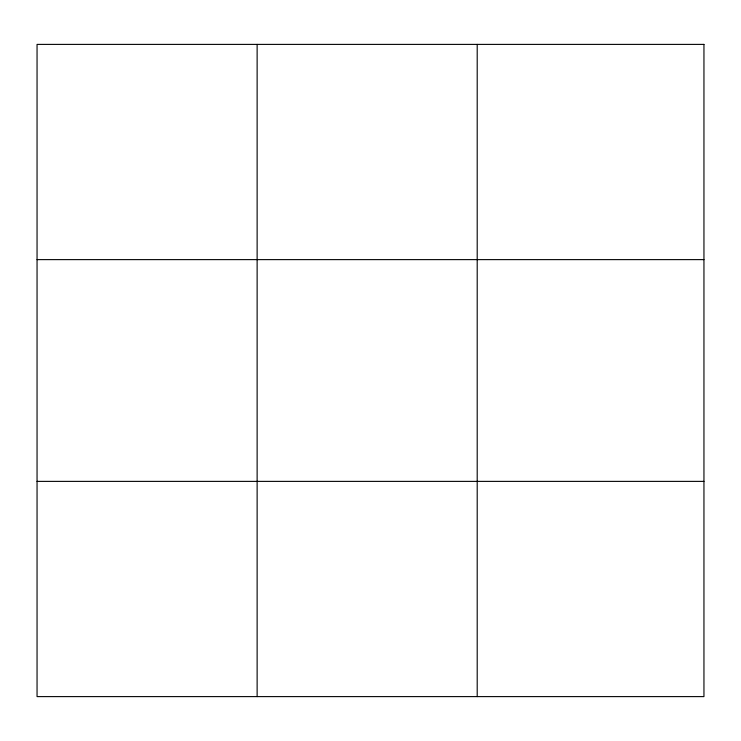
<?xml version="1.0" encoding="UTF-8"?>
<svg xmlns="http://www.w3.org/2000/svg" width="741" height="741" viewBox="0 0 741 741"><rect width="100%" height="100%" fill="white"/><g stroke="black" fill="none" stroke-linecap="round" stroke-linejoin="round"><path stroke-width="1.11" d="M257.127 696.605L257.127 44.395M477.204 696.605L477.204 44.395M37.05 259.619L703.95 259.619M37.05 481.381L703.95 481.381M703.95 44.395L703.95 696.605L37.05 696.605L37.05 44.395L703.95 44.395"/></g></svg>
